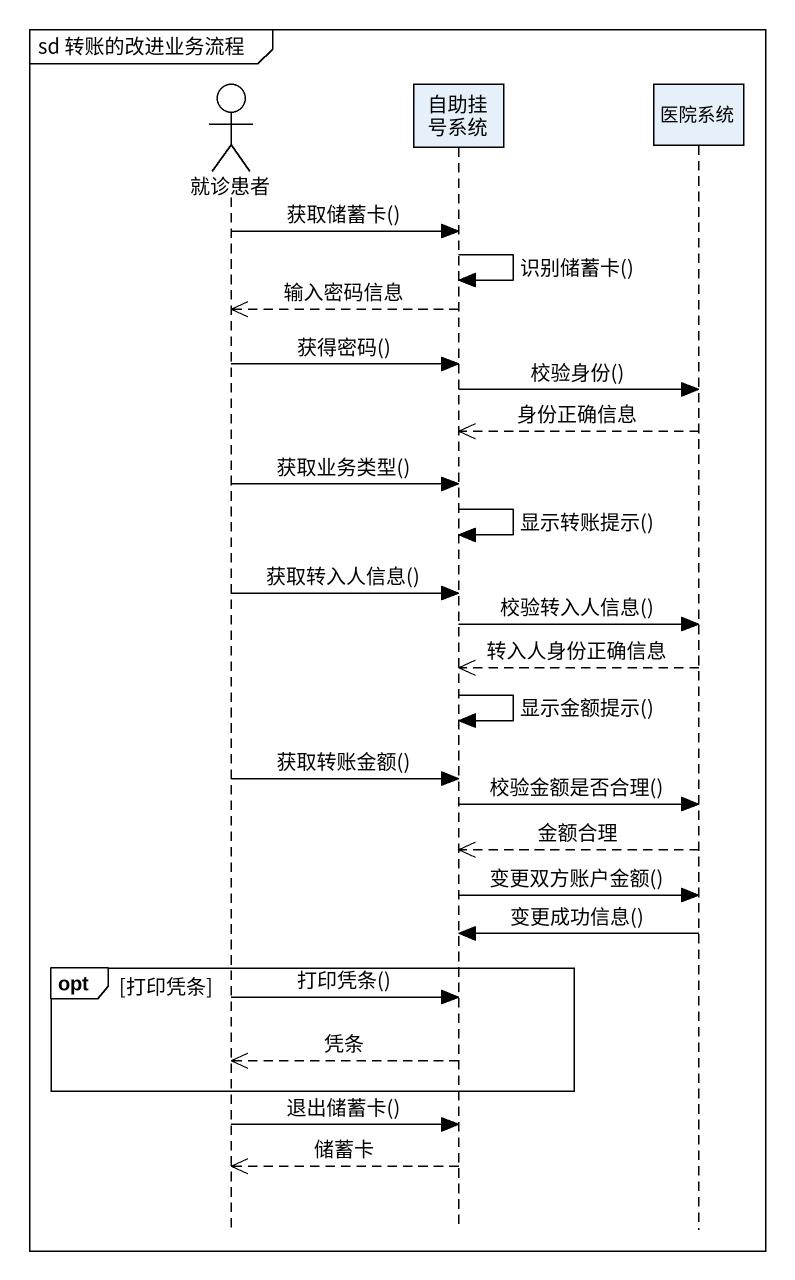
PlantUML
@startuml
mainframe sd 转账的改进业务流程
hide footbox
actor 就诊患者
participant 自助挂号系统
participant 医院系统

就诊患者 -> 自助挂号系统 : 获取储蓄卡()
自助挂号系统 -> 自助挂号系统 : 识别储蓄卡()
自助挂号系统 -->> 就诊患者 : 输入密码信息
就诊患者 -> 自助挂号系统 : 获得密码()
自助挂号系统 -> 医院系统 : 校验身份()
医院系统 -->> 自助挂号系统 : 身份正确信息
就诊患者 -> 自助挂号系统 : 获取业务类型()
自助挂号系统 -> 自助挂号系统 : 显示转账提示()
就诊患者 -> 自助挂号系统 : 获取转入人信息()
自助挂号系统 -> 医院系统 : 校验转入人信息()
医院系统 -->> 自助挂号系统 : 转入人身份正确信息
自助挂号系统 -> 自助挂号系统 : 显示金额提示()
就诊患者 -> 自助挂号系统 : 获取转账金额()
自助挂号系统 -> 医院系统 : 校验金额是否合理()
医院系统 -->> 自助挂号系统 : 金额合理
自助挂号系统 -> 医院系统 : 变更双方账户金额()
医院系统 -> 自助挂号系统 : 变更成功信息()
opt 打印凭条
  就诊患者 -> 自助挂号系统 : 打印凭条()
  自助挂号系统 -->> 就诊患者 : 凭条
end
就诊患者 -> 自助挂号系统 : 退出储蓄卡()
自助挂号系统 -->> 就诊患者 : 储蓄卡
@enduml
